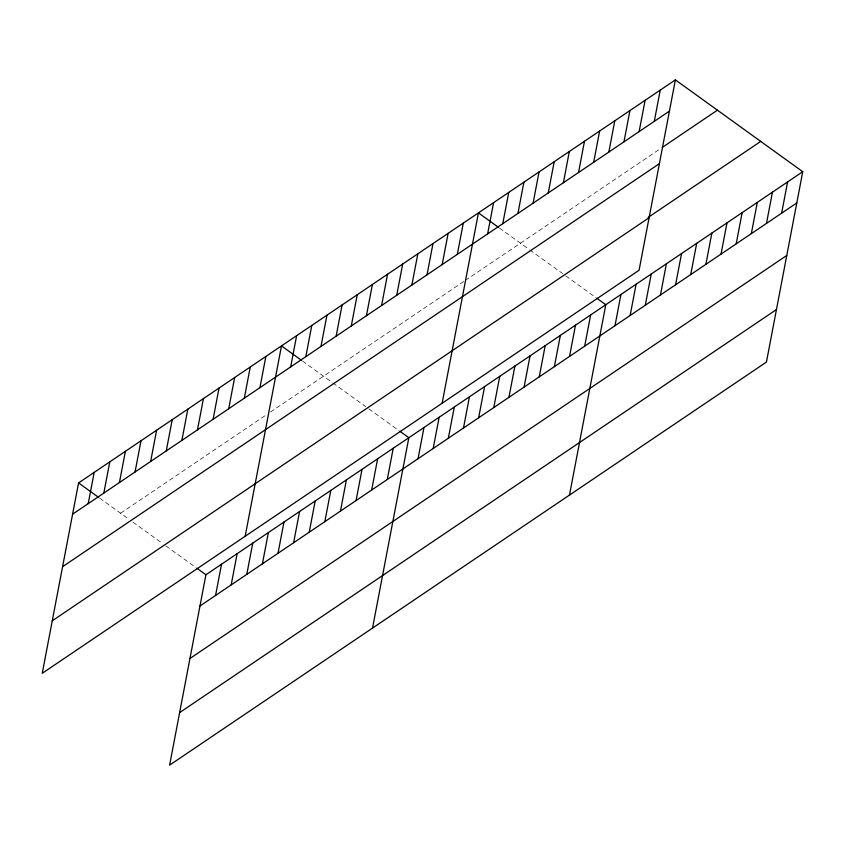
<?xml version="1.0" encoding="UTF-8"?>
<svg xmlns="http://www.w3.org/2000/svg" width="845" height="845" viewBox="0 0 845 845"><rect width="100%" height="100%" fill="white"/><g stroke="black" fill="none" stroke-linecap="round" stroke-linejoin="round"><path stroke-width="0.63" stroke-dasharray="4.22 3.17" d="M120.592 513.232L266.281 414.853M270.442 412.043L464.19 281.195M465.278 280.455L660.061 148.91M499.448 228.034L528.716 249.138M529.741 249.877L562.738 273.664M565.77 275.85L595.788 297.493M302.499 361.047L331.758 382.141M332.793 382.891L365.79 406.677M368.821 408.864L398.84 430.506M99.583 498.085L128.841 519.179M132.961 522.157L162.863 543.715M165.895 545.902L195.913 567.544"/><path stroke-width="1.27" d="M675.387 79.874L78.564 482.939L42.25 673.296L639.073 270.242L675.387 79.874L802.75 171.704L766.436 362.061L169.613 765.126L205.927 574.758L802.75 171.704M88.218 503.631L94.175 472.397M103.819 493.089L109.787 461.856M119.43 482.548L125.387 451.314M135.042 472.006L140.999 440.773M150.653 461.465L156.61 430.232M166.264 450.924L172.222 419.69M181.865 440.382L187.833 409.149M197.476 429.841L203.434 398.608M213.088 419.3L219.045 388.066M228.699 408.758L234.656 377.525M244.311 398.217L250.268 366.983M215.57 595.45L221.527 564.217M259.922 387.675L265.879 356.442M231.181 584.909L237.139 553.676M245.166 536.258L281.491 345.901L301.496 360.329M246.793 574.368L252.75 543.134M290.68 366.899L296.637 335.666M262.404 563.826L268.361 532.593M305.827 356.674L311.784 325.431M278.005 553.285L283.973 522.052M320.973 346.439L326.941 315.206M293.616 542.744L299.574 511.51M336.13 336.204L342.088 304.971M309.228 532.202L315.185 500.969M351.277 325.98L357.234 294.736M324.839 521.661L330.796 490.427M366.424 315.745L372.391 284.512M340.45 511.119L346.408 479.886M381.581 305.51L387.538 274.276M356.062 500.578L362.019 469.345M396.727 295.285L402.685 264.041M371.663 490.037L377.63 458.803M411.874 285.05L417.842 253.817M387.274 479.495L393.231 448.262M427.031 274.826L432.989 243.582M372.529 628.078L408.843 437.721L399.833 431.225M442.178 264.591L448.135 233.347M418.032 458.729L423.989 427.486M457.325 254.356L463.292 223.122M433.189 448.494L439.146 417.25M442.125 403.255L478.439 212.887L498.455 227.316M448.336 438.259L454.293 407.026M487.628 233.896L493.586 202.652M463.482 428.035L469.44 396.791M502.775 223.661L508.743 192.428M478.64 417.8L484.597 386.556M517.932 213.436L523.889 182.193M493.786 407.565L499.744 376.331M533.079 203.201L539.036 171.958M508.933 397.34L514.901 366.096M548.225 192.966L554.193 161.733M524.09 387.105L530.047 355.861M563.383 182.742L569.34 151.498M539.237 376.87L545.194 345.637M578.529 172.507L584.486 141.263M554.383 366.645L560.351 335.402M593.676 162.272L599.644 131.038M569.541 356.41L575.498 325.167M608.833 152.047L614.79 120.803M584.687 346.175L590.644 314.942M623.98 141.812L629.937 110.568M569.488 495.075L605.802 304.707L596.792 298.211M639.137 131.577L645.094 100.344M614.991 325.716L620.948 294.472M654.284 121.353L660.241 90.109M630.138 315.481L636.095 284.247M645.284 305.256L651.252 274.012M660.441 295.021L666.399 263.777M675.588 284.786L681.545 253.553M690.735 274.562L696.702 243.318M705.892 264.327L711.849 233.093M721.038 254.091L726.996 222.858M736.185 243.867L742.153 212.623M751.342 233.632L757.3 202.399M766.489 223.397L772.446 192.164M781.636 213.172L787.603 181.928M72.607 514.172L669.43 111.117M662.226 147.452L717.416 110.177M62.583 566.689L659.417 163.634M648.178 217.408L760.722 141.4M52.263 620.79L649.097 217.735M199.959 605.992L796.793 202.937M189.945 658.509L786.769 255.454M179.626 712.61L776.449 309.555M78.564 482.939L98.58 497.367M196.917 568.262L205.927 574.758"/></g></svg>
